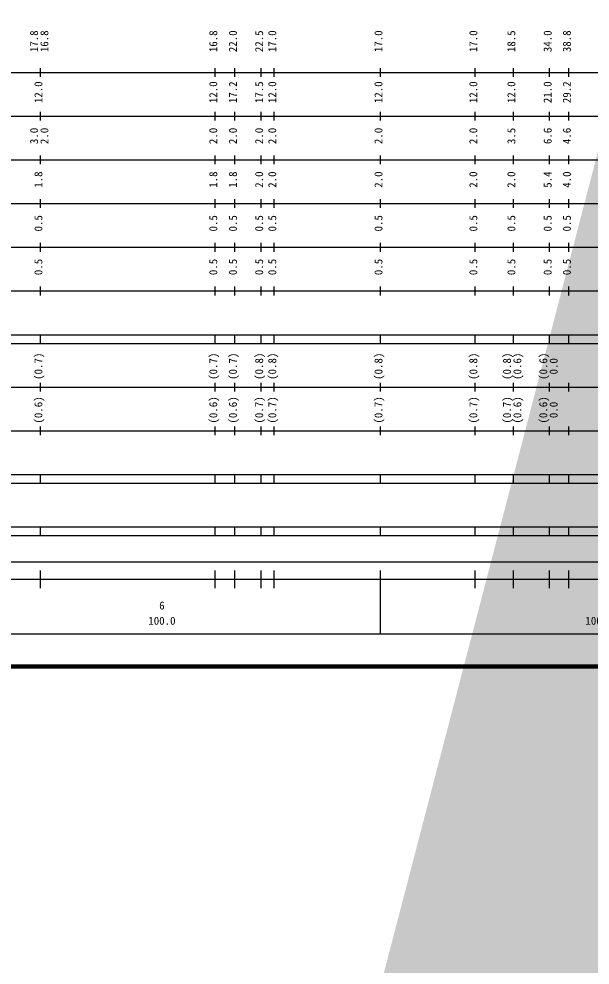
# Model space of a CAD drawing. Units: millimetres on the paper, enlarged 1000 times. Extents: x -55602354 to 84056675, y -218924267 to 380000.
# Drawn here: x 385288 to 515950, y -48329 to 168288 of the extents above; entities that cross this region are included whole.
import ezdxf
from ezdxf.enums import TextEntityAlignment as Align

# ---------------------------------------------------------------- set-up
doc = ezdxf.new("R2010")
doc.units = ezdxf.units.MM
doc.header["$LTSCALE"] = 1000
for name, color, linetype, lineweight in [('M-STR-STRC', 7, 'Continuous', 25), ('M-TTL', 2, 'Continuous', 140), ('M-TTL-BAND', 7, 'Continuous', 25)]:
    doc.layers.add(name, color=color, linetype=linetype, lineweight=lineweight)
doc.styles.add('ＭＳ ゴシック', font='')
doc.styles.get('ＭＳ ゴシック').set_extended_font_data('MS Gothic')

msp = doc.modelspace()

# ---------------------------------------------------------------- hatches: boundary and pattern name
at = {"layer": 'M-STR-STRC'}
msp.add_hatch(color=256, dxfattribs=at).paths.add_polyline_path([(-55594916, -215317041, 1), (-55594610, -215317070, 1), (-55594305, -215317098, 1), (-55580797, -215307366, 0.41421), (-55580889, -215307431, 0.41421), (-55580745, -215307064, 0.41421), (-55580837, -215307129, 0.41421), (-55580692, -215306761, 0.41421), (-55580785, -215306827, 0.41421), (-55566345, -215305448, 1), (-55566384, -215305752, 1), (-55566423, -215306056, 1), (-55597548, -215332337, 0.41421), (-55597635, -215332409, 0.41421), (-55597517, -215332032, 0.41421), (-55597604, -215332103, 0.41421), (-55597486, -215331727, 0.41421), (-55597573, -215331798, 0.41421), (-55585677, -215342470, 0.41421), (-55585743, -215342562, 0.41421), (-55585726, -215342167, 0.41421), (-55585792, -215342259, 0.41421), (-55585774, -215341865, 0.41421), (-55585841, -215341956, 0.41421), (-55571762, -215344566, 1), (-55571732, -215344261, 1), (-55571703, -215343956, 1), (-55559075, -215335789, 1), (-55559380, -215335758, 1), (-55559685, -215335727, 1), (-55555688, -215322973, 1), (-55555727, -215323277, 1), (-55555767, -215323581, 1), (-55393271, -215354691, 1), (-55393233, -215354387, 1), (-55393196, -215354083, 1), (-55410449, -215351682, 1), (-55410411, -215351378, 1), (-55410374, -215351073, 1), (-55407336, -215338454, 1), (-55407557, -215338427, 1), (-55407777, -215338399, 1), (-55271677, -215370690, 1), (-55271982, -215370659, 1), (-55272287, -215370628, 1), (-55266346, -215358322, 1), (-55266377, -215358627, 1), (-55266407, -215358932, 1), (-55289179, -215367259, 1), (-55289140, -215366955, 1), (-55289100, -215366651, 1), (571140, 349427, -0.39598), (571140, 349427), (571140, 348155), (571851, 348154), (573112, 350484, 0.38568), (573112, 350484)])

# ---------------------------------------------------------------- linework, layer by layer
at = {"layer": 'M-TTL'}
msp.add_line((40000, 20000), (680000, 20000), dxfattribs=at)
at = {"layer": 'M-TTL-BAND'}
for p, q in [((40000, 156000), (579000, 156000)), ((390200, 155000), (390200, 157000)), ((430200, 155000), (430200, 157000)), ((434700, 155000), (434700, 157000)), ((440700, 155000), (440700, 157000)), ((443700, 155000), (443700, 157000)), ((468000, 155000), (468000, 157000)), ((489700, 155000), (489700, 157000)), ((498400, 155000), (498400, 157000)), ((506700, 155000), (506700, 157000)), ((511100, 155000), (511100, 157000)), ((46000, 146000), (579000, 146000)), ((390200, 145000), (390200, 147000)), ((430200, 145000), (430200, 147000)), ((434700, 145000), (434700, 147000)), ((440700, 145000), (440700, 147000)), ((443700, 145000), (443700, 147000)), ((468000, 145000), (468000, 147000)), ((489700, 145000), (489700, 147000)), ((498400, 145000), (498400, 147000)), ((506700, 145000), (506700, 147000)), ((511100, 145000), (511100, 147000)), ((390200, 135000), (390200, 137000)), ((430200, 135000), (430200, 137000)), ((434700, 135000), (434700, 137000)), ((440700, 135000), (440700, 137000)), ((443700, 135000), (443700, 137000)), ((468000, 135000), (468000, 137000)), ((489700, 135000), (489700, 137000)), ((498400, 135000), (498400, 137000)), ((506700, 135000), (506700, 137000)), ((511100, 135000), (511100, 137000)), ((52000, 136000), (579000, 136000)), ((46000, 126000), (579000, 126000)), ((390200, 125000), (390200, 127000)), ((430200, 125000), (430200, 127000)), ((434700, 125000), (434700, 127000)), ((440700, 125000), (440700, 127000)), ((443700, 125000), (443700, 127000)), ((468000, 125000), (468000, 127000)), ((489700, 125000), (489700, 127000)), ((498400, 125000), (498400, 127000)), ((506700, 125000), (506700, 127000)), ((511100, 125000), (511100, 127000)), ((390200, 115000), (390200, 117000)), ((430200, 115000), (430200, 117000)), ((434700, 115000), (434700, 117000)), ((440700, 115000), (440700, 117000)), ((443700, 115000), (443700, 117000)), ((468000, 115000), (468000, 117000)), ((489700, 115000), (489700, 117000)), ((498400, 115000), (498400, 117000)), ((506700, 115000), (506700, 117000)), ((511100, 115000), (511100, 117000)), ((52000, 116000), (579000, 116000)), ((390200, 105000), (390200, 107000)), ((430200, 105000), (430200, 107000)), ((434700, 105000), (434700, 107000)), ((440700, 105000), (440700, 107000)), ((443700, 105000), (443700, 107000)), ((468000, 105000), (468000, 107000)), ((489700, 105000), (489700, 107000)), ((498400, 105000), (498400, 107000)), ((506700, 105000), (506700, 107000)), ((511100, 105000), (511100, 107000)), ((46000, 106000), (579000, 106000)), ((40000, 96000), (579000, 96000)), ((390200, 94000), (390200, 96000)), ((430200, 94000), (430200, 96000)), ((434700, 94000), (434700, 96000)), ((440700, 94000), (440700, 96000)), ((443700, 94000), (443700, 96000)), ((468000, 94000), (468000, 96000)), ((489700, 94000), (489700, 96000)), ((498400, 94000), (498400, 96000)), ((506700, 94000), (506700, 96000)), ((511100, 94000), (511100, 96000)), ((40000, 94000), (579000, 94000)), ((390200, 83000), (390200, 85000)), ((430200, 83000), (430200, 85000)), ((434700, 83000), (434700, 85000)), ((440700, 83000), (440700, 85000)), ((443700, 83000), (443700, 85000)), ((468000, 83000), (468000, 85000)), ((489700, 83000), (489700, 85000)), ((498400, 83000), (498400, 85000)), ((506700, 83000), (506700, 85000)), ((511100, 83000), (511100, 85000)), ((49000, 84000), (579000, 84000)), ((40000, 74000), (579000, 74000)), ((390200, 73000), (390200, 75000)), ((430200, 73000), (430200, 75000)), ((434700, 73000), (434700, 75000)), ((440700, 73000), (440700, 75000)), ((443700, 73000), (443700, 75000)), ((468000, 73000), (468000, 75000)), ((489700, 73000), (489700, 75000)), ((498400, 73000), (498400, 75000)), ((506700, 73000), (506700, 75000)), ((511100, 73000), (511100, 75000)), ((40000, 64000), (579000, 64000)), ((390200, 62000), (390200, 64000)), ((430200, 62000), (430200, 64000)), ((434700, 62000), (434700, 64000)), ((440700, 62000), (440700, 64000)), ((443700, 62000), (443700, 64000)), ((468000, 62000), (468000, 64000)), ((489700, 62000), (489700, 64000)), ((498400, 62000), (498400, 64000)), ((506700, 62000), (506700, 64000)), ((511100, 62000), (511100, 64000)), ((40000, 62000), (579000, 62000)), ((40000, 52000), (579000, 52000)), ((390200, 50000), (390200, 52000)), ((430200, 50000), (430200, 52000)), ((434700, 50000), (434700, 52000)), ((440700, 50000), (440700, 52000)), ((443700, 50000), (443700, 52000)), ((468000, 50000), (468000, 52000)), ((489700, 50000), (489700, 52000)), ((498400, 50000), (498400, 52000)), ((506700, 50000), (506700, 52000)), ((511100, 50000), (511100, 52000)), ((40000, 50000), (579000, 50000)), ((71000, 44000), (565000, 44000)), ((390200, 38000), (390200, 42000)), ((430200, 38000), (430200, 42000)), ((434700, 38000), (434700, 42000)), ((440700, 38000), (440700, 42000)), ((443700, 38000), (443700, 42000)), ((468000, 27500), (468000, 42000)), ((489700, 38000), (489700, 42000)), ((498400, 38000), (498400, 42000)), ((506700, 38000), (506700, 42000)), ((511100, 38000), (511100, 42000)), ((40000, 40000), (579000, 40000)), ((68000, 27500), (579000, 27500))]:
    msp.add_line(p, q, dxfattribs=at)

# ---------------------------------------------------------------- texts
at = {"layer": 'M-TTL-BAND', "style": 'ＭＳ ゴシック'}
for s, p in [('17.8', (390200, 163174)), ('16.8', (392570, 163174)), ('16.8', (431200, 163174)), ('22.0', (435700, 163174)), ('22.5', (441700, 163174)), ('17.0', (444700, 163174)), ('17.0', (469000, 163174)), ('17.0', (490700, 163174)), ('18.5', (499400, 163174)), ('34.0', (507700, 163174)), ('38.8', (512100, 163174)), ('12.0', (391200, 151500)), ('12.0', (431200, 151500)), ('17.2', (435700, 151500)), ('17.5', (441700, 151500)), ('12.0', (444700, 151500)), ('12.0', (469000, 151500)), ('12.0', (490700, 151500)), ('12.0', (499400, 151500)), ('21.0', (507700, 151500)), ('29.2', (512100, 151500)), ('3.0', (390200, 141500)), ('2.0', (392570, 141500)), ('2.0', (431200, 141500)), ('2.0', (435700, 141500)), ('2.0', (441700, 141500)), ('2.0', (444700, 141500)), ('2.0', (469000, 141500)), ('2.0', (490700, 141500)), ('3.5', (499400, 141500)), ('6.6', (507700, 141500)), ('4.6', (512100, 141500)), ('1.8', (391200, 131500)), ('1.8', (431200, 131500)), ('1.8', (435700, 131500)), ('2.0', (441700, 131500)), ('2.0', (444700, 131500)), ('2.0', (469000, 131500)), ('2.0', (490700, 131500)), ('2.0', (499400, 131500)), ('5.4', (507700, 131500)), ('4.0', (512100, 131500)), ('0.5', (391200, 121500)), ('0.5', (431200, 121500)), ('0.5', (435700, 121500)), ('0.5', (441700, 121500)), ('0.5', (444700, 121500)), ('0.5', (469000, 121500)), ('0.5', (490700, 121500)), ('0.5', (499400, 121500)), ('0.5', (507700, 121500)), ('0.5', (512100, 121500)), ('0.5', (391200, 111500)), ('0.5', (431200, 111500)), ('0.5', (435700, 111500)), ('0.5', (441700, 111500)), ('0.5', (444700, 111500)), ('0.5', (469000, 111500)), ('0.5', (490700, 111500)), ('0.5', (499400, 111500)), ('0.5', (507700, 111500)), ('0.5', (512100, 111500)), ('(0.7)', (391200, 88764)), ('(0.7)', (431200, 88764)), ('(0.7)', (435700, 88764)), ('(0.8)', (441700, 88764)), ('(0.8)', (444700, 88764)), ('(0.8)', (469000, 88764)), ('(0.8)', (490700, 88764)), ('(0.8)', (498400, 88764)), ('(0.6)', (500770, 88764)), ('(0.6)', (506700, 88764)), ('0.0', (509070, 88764)), ('(0.6)', (391200, 78764)), ('(0.6)', (431200, 78764)), ('(0.6)', (435700, 78764)), ('(0.7)', (441700, 78764)), ('(0.7)', (444700, 78764)), ('(0.7)', (469000, 78764)), ('(0.7)', (490700, 78764)), ('(0.7)', (498400, 78764)), ('(0.6)', (500770, 78764)), ('(0.6)', (506700, 78764)), ('0.0', (509070, 78764))]:
    msp.add_text(s, height=1833, rotation=90, dxfattribs=at).set_placement(p, align=Align.BOTTOM_CENTER)
for s, p in [('6', (418000, 32523)), ('100.0', (418000, 29033)), ('100.0', (518000, 29033))]:
    msp.add_text(s, height=1833, dxfattribs=at).set_placement(p, align=Align.BOTTOM_CENTER)

doc.saveas('drawing.dxf')
